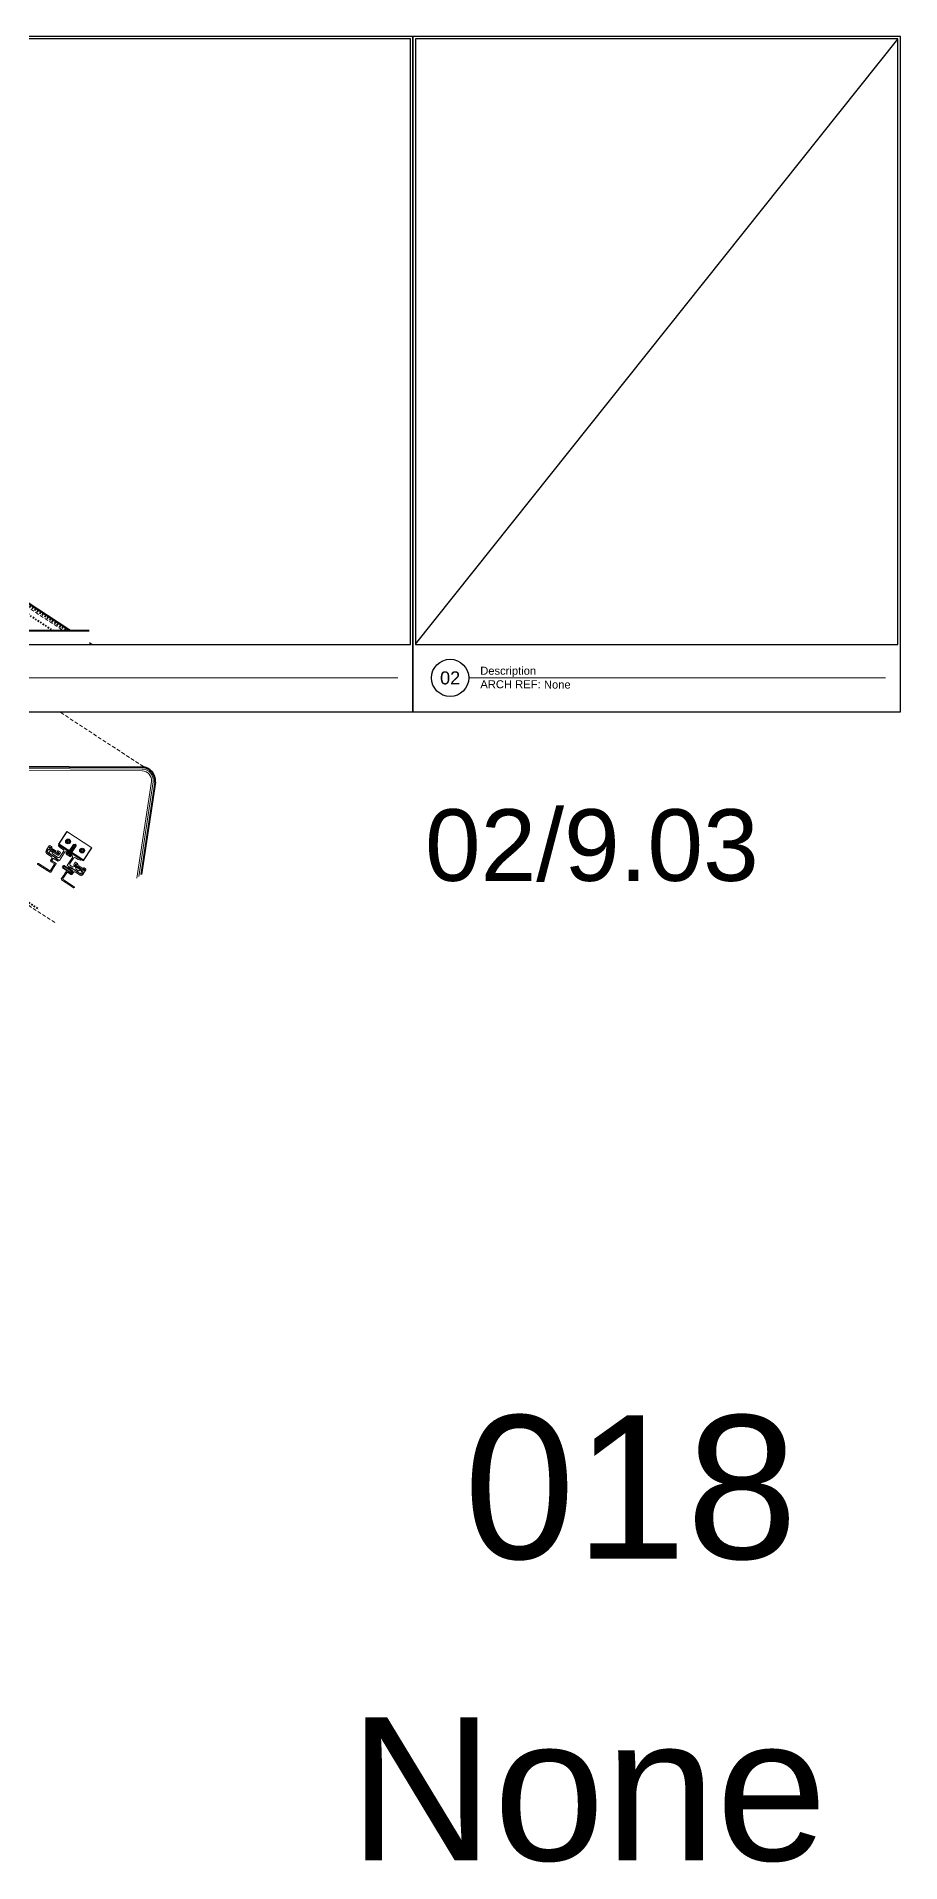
# Model space of a CAD drawing. Header units: inches. Extents: x -301 to 39679, y -468 to 370.
# Drawn here: x 2177.5 to 2235.4, y -76.9 to 45.5 of the extents above; entities that cross this region are included whole.
import ezdxf
from ezdxf.enums import TextEntityAlignment as Align

# ---------------------------------------------------------------- set-up
doc = ezdxf.new("R2010")
doc.units = ezdxf.units.IN
doc.header["$MEASUREMENT"] = 0
for name, pattern in [('DASHED', [0.75, 0.5, -0.25]), ('DASHED2', [0.375, 0.25, -0.125]), ('HIDDEN2', [0.1875, 0.125, -0.0625])]:
    doc.linetypes.add(name, pattern=pattern)
doc.layers.get('Defpoints').update_dxf_attribs({"color": 3})
doc.layers.add('NSE-Border', color=156, linetype='Continuous', plot=False)
doc.layers.add('NSE-Construction', color=86, linetype='Continuous', plot=False)
for name, color, linetype, lineweight in [('NSE-By_Others', 252, 'Continuous', 0), ('NSE-Furring 01', 30, 'Continuous', 18), ('NSE-Notes', 11, 'Continuous', 40), ('NSE-Panels 01', 1, 'Continuous', 40), ('NSE-Title', 51, 'Continuous', 9)]:
    doc.layers.add(name, color=color, linetype=linetype, lineweight=lineweight)
doc.layers.add('NSE-Detail Border', color=7, linetype='Continuous')
doc.layers.add('Wipeouts', color=7, linetype='Continuous')
doc.styles.add('004 - NSSM - Standard', font='arial.ttf', dxfattribs={"height": 0.4})
doc.styles.add('008 - NSSM - Standard', font='arial.ttf', dxfattribs={"height": 0.8})
doc.styles.add('048 - NSSM - Standard', font='arial.ttf', dxfattribs={"height": 4.8})
doc.styles.add('096 - NSSM - Standard', font='arial.ttf', dxfattribs={"height": 9.6})
doc.styles.add('3_0-0_TEXT', font='simplex.shx', dxfattribs={"width": 0.7, "height": 0.375})
doc.dimstyles.new('$$$FASTENER$$$', dxfattribs={"dimtxt": 0.375, "dimasz": 0, "dimexe": 0, "dimexo": 0, "dimgap": 0, "dimtad": 0, "dimtih": 1, "dimtoh": 1, "dimdec": 4, "dimzin": 3, "dimdsep": 46, "dimlunit": 4, "dimtxsty": '3_0-0_TEXT', "dimblk": 'NONE', "dimcen": 0, "dimclrd": 256, "dimclre": 256, "dimclrt": 256, "dimadec": 0, "dimazin": 0, "dimtfac": 0.375, "dimtdec": 4, "dimtofl": 0, "dimtmove": 1, "dimatfit": 3, "dimldrblk": 'NONE', "dimfxl": 1, "dimtolj": 1, "dimtzin": 0, "dimarcsym": 0})

# ---------------------------------------------------------------- blocks, each defined once
blk = doc.blocks.new('*U215')
blk.add_wipeout([(32.646, 1.129), (32.646, 0), (0, 0), (0, 11.312), (32.688, 11.312), (32.688, 0), (32.646, 0), (32.646, 11.271), (0.042, 11.271), (0.042, 1.129)])
at = {"layer": 'Defpoints', "ltscale": 0.0625}
blk.add_lwpolyline([(0.042, 1.129), (32.646, 1.129), (32.646, 11.271), (0.042, 11.271)], close=True, dxfattribs=at)
at = {"layer": 'Defpoints'}
blk.add_circle((0.625, 0.567), 0.312, dxfattribs=at)
at = {"layer": 'NSE-Border', "ltscale": 0.0625}
blk.add_lwpolyline([(0, 0), (32.688, 0), (32.688, 11.312), (0, 11.312)], close=True, dxfattribs=at)
at = {"layer": 'NSE-Title'}
blk.add_line((0.938, 0.567), (32.438, 0.567), dxfattribs=at)
at = {"layer": 'Defpoints', "style": '008 - NSSM - Standard'}
blk.add_attdef('DETAIL_NUMBER', text='', height=0.218, dxfattribs=at).set_placement((0.625, 0.567), align=Align.MIDDLE_CENTER)
at = {"layer": 'NSE-Title', "style": '004 - NSSM - Standard'}
blk.add_text('ARCH REF:', height=0.1341, dxfattribs=at).set_placement((1.636, 0.46), align=Align.MIDDLE_CENTER)
for tag, p in [('DETAIL_DESCRIPTION', (1.129, 0.62)), ('ARCH_REF', (2.197, 0.388))]:
    blk.add_attdef(tag, p, '', height=0.134, dxfattribs=at)
blk = doc.blocks.new('*U3')
blk.add_wipeout([(8.13, 1.129), (8.13, 0), (0, 0), (0, 11.313), (8.172, 11.313), (8.172, 0), (8.13, 0), (8.13, 11.271), (0.042, 11.271), (0.042, 1.129)])
at = {"layer": 'Defpoints', "ltscale": 0.0625}
blk.add_lwpolyline([(0.042, 1.129), (8.13, 1.129), (8.13, 11.271), (0.042, 11.271)], close=True, dxfattribs=at)
at = {"layer": 'Defpoints'}
blk.add_circle((0.625, 0.567), 0.312, dxfattribs=at)
at = {"layer": 'NSE-Border', "ltscale": 0.0625}
blk.add_lwpolyline([(0, 0), (8.172, 0), (8.172, 11.313), (0, 11.313)], close=True, dxfattribs=at)
at = {"layer": 'NSE-Title'}
blk.add_line((0.938, 0.567), (7.922, 0.567), dxfattribs=at)
at = {"layer": 'Defpoints', "style": '008 - NSSM - Standard'}
blk.add_attdef('DETAIL_NUMBER', text='', height=0.218, dxfattribs=at).set_placement((0.625, 0.567), align=Align.MIDDLE_CENTER)
at = {"layer": 'NSE-Title', "style": '004 - NSSM - Standard'}
blk.add_text('ARCH REF:', height=0.1341, dxfattribs=at).set_placement((1.636, 0.46), align=Align.MIDDLE_CENTER)
for tag, p in [('DETAIL_DESCRIPTION', (1.129, 0.62)), ('ARCH_REF', (2.197, 0.388))]:
    blk.add_attdef(tag, p, '', height=0.134, dxfattribs=at)
blk = doc.blocks.new('*U110')
at = {"linetype": 'Continuous'}
blk.add_lwpolyline([(0.64, -1.54), (0.77, -1.54, 0.414214), (0.9, -1.41), (0.9, -1.04, -0.414214), (1, -0.94), (1.11, -0.94, 0.414214), (1.2, -0.84), (1.2, -0.62, -0.414214), (1.25, -0.57), (1.71, -0.57, -0.414214), (1.76, -0.62), (1.76, -1.5, 1), (1.84, -1.5), (1.84, -1.12, 0.302776), (1.83, -1.1, -0.666667), (1.83, -1.08, 0.666667), (1.83, -1.04, -0.666667), (1.83, -1.02, 0.666667), (1.83, -0.98, -0.666667), (1.83, -0.96, 0.666667), (1.83, -0.92, -0.666667), (1.83, -0.9, 0.666667), (1.83, -0.86, -0.666667), (1.83, -0.84, 0.666667), (1.83, -0.8, -0.666667), (1.83, -0.78, 0.666667), (1.83, -0.74, -0.666667), (1.83, -0.72, 0.302776), (1.84, -0.7), (1.84, -0.54, 0.198912), (1.83, -0.53), (1.8, -0.49, 0.198912), (1.79, -0.49), (1.65, -0.49, 0.302776), (1.64, -0.5, -0.666667), (1.61, -0.5, 0.666667), (1.58, -0.5, -0.666667), (1.55, -0.5, 0.666667), (1.52, -0.5, -0.666667), (1.49, -0.5, 0.666667), (1.46, -0.5, -0.666667), (1.43, -0.5, 0.666667), (1.4, -0.5, -0.666667), (1.37, -0.5, 0.666667), (1.34, -0.5, -0.666667), (1.31, -0.5, 0.666667), (1.28, -0.5, -0.666667), (1.25, -0.5, 0.666667), (1.22, -0.5, -0.666667), (1.19, -0.5, 0.302776), (1.17, -0.49), (1.14, -0.49, 0.414214), (1.12, -0.5), (1.12, -0.84, -0.414214), (1.11, -0.86), (0.95, -0.86, -0.414214), (0.93, -0.84), (0.93, -0.58, 0.045635), (0.93, -0.58), (0.92, -0.5, 0.832406), (0.88, -0.5), (0.82, -0.84, 0.045635), (0.82, -0.85), (0.82, -1.41, -0.414214), (0.77, -1.46), (0.64, -1.46, -0.414214), (0.59, -1.41), (0.59, -0.86, 0.01996), (0.59, -0.86), (0.58, -0.72, 0.391021), (0.53, -0.67), (0.35, -0.67, 0.414214), (0.34, -0.69), (0.34, -0.85, 1), (0.42, -0.85), (0.42, -0.77, -0.414214), (0.43, -0.75), (0.5, -0.75, -0.414214), (0.51, -0.77), (0.51, -1.09, 0.262938), (0.52, -1.1, -0.564932), (0.52, -1.13, 0.262938), (0.51, -1.14), (0.51, -1.45, -0.414214), (0.5, -1.46), (0.43, -1.46, -0.414214), (0.42, -1.45), (0.42, -1.38, 1), (0.34, -1.38), (0.34, -1.49, 0.414214), (0.39, -1.54), (0.71, -1.54)], format="xyb", dxfattribs=at)
at = {"linetype": 'DASHED', "lineweight": 0, "transparency": 16777216}
blk.add_lwpolyline([(0.5, -0.77), (0.5, -1.45), (0.43, -1.45), (0.43, -0.77)], close=True, dxfattribs=at)
blk = doc.blocks.new('*U158')
at = {"transparency": 16777216}
blk.add_lwpolyline([(0.8, -0.62), (0.81, -0.62), (0.8, -0.63), (0.81, -0.64), (0.8, -0.65), (0.81, -0.65), (0.8, -0.66), (0.81, -0.67), (0.8, -0.68), (0.81, -0.68), (0.8, -0.69), (0.81, -0.7), (0.8, -0.71), (0.81, -0.71), (0.8, -0.72), (0.81, -0.73), (0.8, -0.74), (0.81, -0.74), (0.8, -0.75), (0.81, -0.76), (0.8, -0.77), (0.81, -0.77), (0.8, -0.78), (0.81, -0.79), (0.8, -0.8), (0.81, -0.8), (0.8, -0.81), (0.81, -0.82), (0.8, -0.83), (0.81, -0.83), (0.8, -0.84), (0.81, -0.85), (0.8, -0.86), (0.81, -0.86), (0.8, -0.87), (0.81, -0.88), (0.8, -0.89), (0.81, -0.89), (0.8, -0.9), (0.81, -0.91), (0.8, -0.92), (0.81, -0.92), (0.8, -0.93), (0.81, -0.94), (0.8, -0.95), (0.81, -0.95), (0.8, -0.96), (0.81, -0.97), (0.8, -0.98), (0.81, -0.98), (0.8, -0.99), (0.81, -1), (0.8, -1.01), (0.81, -1.01), (0.8, -1.02), (0.81, -1.03), (0.8, -1.04), (0.81, -1.04), (0.8, -1.05), (0.81, -1.06), (0.8, -1.07), (0.81, -1.07), (0.8, -1.08), (0.81, -1.09), (0.8, -1.1), (0.81, -1.1), (0.8, -1.11), (0.81, -1.12), (0.8, -1.13), (0.81, -1.13), (0.8, -1.14), (0.81, -1.15), (0.8, -1.16), (0.81, -1.16), (0.81, -1.19), (0.79, -1.35, -0.383421), (0.76, -1.37), (0.72, -1.37, -0.918526), (0.68, -1.18, 0.337188), (0.72, -1.13), (0.72, -0.95, 0.337188), (0.68, -0.9, -0.760886), (0.68, -0.71, 0.337188), (0.72, -0.66), (0.72, -0.5, 0.414214), (0.62, -0.4), (0.19, -0.4, 0.414214), (0.09, -0.5), (0.09, -0.71), (0.05, -0.88, -0.900068), (0, -0.87), (0, -0.01, 1), (0, 0.01), (0, 0.87, -0.900068), (0.05, 0.88), (0.09, 0.71), (0.09, 0.5, 0.414214), (0.19, 0.4), (0.62, 0.4, 0.414214), (0.72, 0.5), (0.72, 0.84, 1), (0.72, 0.86), (0.72, 0.87, 1), (0.72, 0.89), (0.72, 0.94, 0.337188), (0.68, 0.99, -0.873386), (0.71, 1.19), (0.76, 1.19, -0.383421), (0.79, 1.16), (0.81, 1), (0.81, 0.51), (0.84, 0.51), (0.84, 0.4), (0.83, 0.31), (0.19, 0.31, 0.414214), (0.09, 0.21), (0.09, 0.01, 1), (0.09, -0.01), (0.09, -0.21, 0.414214), (0.19, -0.31), (0.83, -0.31), (0.84, -0.4), (0.84, -0.51), (0.81, -0.51), (0.81, -0.55), (0.8, -0.56), (0.81, -0.56), (0.8, -0.57), (0.81, -0.58), (0.8, -0.59), (0.81, -0.59), (0.8, -0.6), (0.81, -0.61)], format="xyb", close=True, dxfattribs=at)
blk = doc.blocks.new('_None')
blk = doc.blocks.new('Bolt Head')
blk.add_lwpolyline([(0.25, 0), (0.12, 0.22), (-0.12, 0.22), (-0.25, 0), (-0.12, -0.22), (0.12, -0.22)], close=True)
for radius in [0.312, 0.125]:
    blk.add_circle((0, 0), radius)
blk = doc.blocks.new('*U49')
at = {"linetype": 'Continuous'}
blk.add_lwpolyline([(0.64, 1.54), (0.77, 1.54, -0.414214), (0.9, 1.41), (0.9, 1.04, 0.414214), (1, 0.94), (1.11, 0.94, -0.414214), (1.2, 0.84), (1.2, 0.62, 0.414214), (1.25, 0.57), (1.71, 0.57, 0.414214), (1.76, 0.62), (1.76, 1.5, -1), (1.84, 1.5), (1.84, 1.12, -0.302776), (1.83, 1.1, 0.666667), (1.83, 1.08, -0.666667), (1.83, 1.04, 0.666667), (1.83, 1.02, -0.666667), (1.83, 0.98, 0.666667), (1.83, 0.96, -0.666667), (1.83, 0.92, 0.666667), (1.83, 0.9, -0.666667), (1.83, 0.86, 0.666667), (1.83, 0.84, -0.666667), (1.83, 0.8, 0.666667), (1.83, 0.78, -0.666667), (1.83, 0.74, 0.666667), (1.83, 0.72, -0.302776), (1.84, 0.7), (1.84, 0.54, -0.198912), (1.83, 0.53), (1.8, 0.49, -0.198912), (1.79, 0.49), (1.65, 0.49, -0.302776), (1.64, 0.5, 0.666667), (1.61, 0.5, -0.666667), (1.58, 0.5, 0.666667), (1.55, 0.5, -0.666667), (1.52, 0.5, 0.666667), (1.49, 0.5, -0.666667), (1.46, 0.5, 0.666667), (1.43, 0.5, -0.666667), (1.4, 0.5, 0.666667), (1.37, 0.5, -0.666667), (1.34, 0.5, 0.666667), (1.31, 0.5, -0.666667), (1.28, 0.5, 0.666667), (1.25, 0.5, -0.666667), (1.22, 0.5, 0.666667), (1.19, 0.5, -0.302776), (1.17, 0.49), (1.14, 0.49, -0.414214), (1.12, 0.5), (1.12, 0.84, 0.414214), (1.11, 0.86), (0.95, 0.86, 0.414214), (0.93, 0.84), (0.93, 0.58, -0.045635), (0.93, 0.58), (0.92, 0.5, -0.832406), (0.88, 0.5), (0.82, 0.84, -0.045635), (0.82, 0.85), (0.82, 1.41, 0.414214), (0.77, 1.46), (0.64, 1.46, 0.414214), (0.59, 1.41), (0.59, 0.86, -0.01996), (0.59, 0.86), (0.58, 0.72, -0.391021), (0.53, 0.67), (0.35, 0.67, -0.414214), (0.34, 0.69), (0.34, 0.85, -1), (0.42, 0.85), (0.42, 0.77, 0.414214), (0.43, 0.75), (0.5, 0.75, 0.414214), (0.51, 0.77), (0.51, 1.09, -0.262938), (0.52, 1.1, 0.564932), (0.52, 1.13, -0.262938), (0.51, 1.14), (0.51, 1.45, 0.414214), (0.5, 1.46), (0.43, 1.46, 0.414214), (0.42, 1.45), (0.42, 1.38, -1), (0.34, 1.38), (0.34, 1.49, -0.414214), (0.39, 1.54), (0.71, 1.54)], format="xyb", dxfattribs=at)
at = {"linetype": 'DASHED', "lineweight": 0, "transparency": 16777216}
blk.add_lwpolyline([(0.5, 0.77), (0.5, 1.45), (0.43, 1.45), (0.43, 0.77)], close=True, dxfattribs=at)
blk = doc.blocks.new('*U220')
blk.add_wipeout([(-9.31, 0), (-0.31, 0), (-0.11, 0.57), (0.11, -0.57), (0.38, 0), (9.38, 0), (9.38, -4.66), (-9.32, -4.63)]).dxf.layer = 'Wipeouts'
blk.add_lwpolyline([(9.38, 0), (0.38, 0), (0.11, -0.57), (-0.11, 0.57), (-0.31, 0), (-9.31, 0)])
blk = doc.blocks.new('*U127')
for p, q in [((-0.06, 0.09), (0.03, 0.09)), ((-0.06, -0.09), (0.03, -0.09))]:
    blk.add_line(p, q)
for points in [[(0.03, 0.18), (-0.06, 0.18, 0.414214), (-0.07, 0.17), (-0.07, -0.17, 0.414214), (-0.06, -0.18), (0.03, -0.18)], [(-0.07, 0.1, 0.414214), (-0.06, 0.09, 0.414214), (-0.07, 0.08)], [(-0.07, -0.08, 0.414214), (-0.06, -0.09, 0.414214), (-0.07, -0.1)]]:
    blk.add_lwpolyline(points, format="xyb")
blk.add_lwpolyline([(0.05, 0.2), (0.03, 0.2), (0.03, -0.2), (0.05, -0.2)], close=True)
for points in [[(0.05, 0.08), (0.72, 0.08), (0.8, 0), (0.72, -0.08), (0.05, -0.08), (0.05, 0.08)], [(0.72, 0.08), (0.56, 0.05), (0.52, 0), (0.56, -0.05), (0.72, -0.08)], [(0.56, 0.05), (0.8, 0)]]:
    blk.add_leader(points, dimstyle='$$$FASTENER$$$')
at = {"has_arrowhead": 0}
for points in [[(0.08, 0.08), (0.09, 0.11), (0.14, -0.11), (0.15, -0.08)], [(0.14, 0.08), (0.15, 0.11), (0.21, -0.11), (0.21, -0.08)], [(0.2, 0.08), (0.21, 0.11), (0.27, -0.11), (0.28, -0.08)], [(0.27, 0.08), (0.27, 0.11), (0.33, -0.11), (0.34, -0.08)], [(0.33, 0.08), (0.34, 0.11), (0.39, -0.11), (0.4, -0.08)], [(0.39, 0.08), (0.4, 0.11), (0.46, -0.11), (0.46, -0.08)], [(0.45, 0.08), (0.46, 0.11), (0.52, -0.11), (0.53, -0.08)], [(0.05, 0), (0.08, -0.11), (0.09, -0.08)]]:
    blk.add_leader(points, dimstyle='$$$FASTENER$$$', dxfattribs=at)

msp = doc.modelspace()

# ---------------------------------------------------------------- linework, layer by layer
at = {"color": 0, "linetype": 'Continuous', "lineweight": 0, "extrusion": (3.20393e-20, 1, -1.2238e-14)}
for p, q in [((2178.94675, -10.02874), (2178.94609, -10.02826)), ((2179.36572, -10.30161), (2179.36506, -10.30114)), ((2184.48971, -10.66028), (2184.49043, -10.66065))]:
    msp.add_line(p, q, dxfattribs=at)
at = {"layer": 'NSE-By_Others', "linetype": 'DASHED2', "extrusion": (3.20393e-20, 1, -1.2238e-14)}
for p, q in [((2186.3951, 1.02263), (2131.36503, 37.07568)), ((2185.27714, -3.8371), (2129.70732, 32.44773)), ((2178.71639, -13.88481), (2126.52173, 20.19617))]:
    msp.add_line(p, q, dxfattribs=at)
at = {"layer": 'NSE-By_Others', "linetype": 'Continuous', "extrusion": (3.20393e-20, 1, -1.2238e-14)}
for p, q in [((2173.31863, -3.55028), (2184.5622, -3.58799)), ((2173.17341, -3.6748), (2184.56179, -3.71299)), ((2185.17768, -4.43132), (2184.19926, -10.90931)), ((2185.30128, -4.44999), (2184.34449, -10.7848))]:
    msp.add_line(p, q, dxfattribs=at)
at = {"layer": 'NSE-By_Others', "linetype": 'Continuous'}
for radius in [0.75, 0.625]:
    msp.add_arc((2184.55969, -4.33798), radius, 351.411141, 89.8078584, dxfattribs=at)
at = {"layer": 'NSE-Construction'}
msp.add_line((2202.87438, 4.7672), (2235.22669, 45.33241), dxfattribs=at)
for points in [[(2179.50228, -7.7837), (2178.95925, -8.61746), (2180.63514, -9.70897), (2181.17817, -8.87521)], [(2178.9729, -8.59651), (2180.64879, -9.68802)]]:
    msp.add_lwpolyline(points, dxfattribs=at)
at = {"layer": 'NSE-Furring 01'}
msp.add_lwpolyline([(2179.50228, -7.7837), (2181.17817, -8.87521)], dxfattribs=at)
at = {"layer": 'NSE-Panels 01', "color": 9, "linetype": 'HIDDEN2', "ltscale": 0.25, "extrusion": (3.20393e-20, 1, -1.2238e-14)}
for p, q in [((2186.4636, 1.12718), (2131.40233, 37.20068)), ((2186.18959, 0.70895), (2131.25313, 36.70068)), ((2126.42788, 20.55573), (2177.62384, -12.9854))]:
    msp.add_line(p, q, dxfattribs=at)
at = {"layer": 'NSE-Panels 01', "extrusion": (3.20393e-20, 1, -1.2238e-14)}
for p, q in [((2186.5321, 1.23174), (2131.43959, 37.3257)), ((2173.46385, -3.42577), (2184.56264, -3.46299)), ((2185.42488, -4.46866), (2184.48971, -10.66028))]:
    msp.add_line(p, q, dxfattribs=at)
at = {"layer": 'NSE-Panels 01'}
msp.add_lwpolyline([(2179.24973, -10.18376), (2179.31795, -10.07901), (2179.857, -10.4321), (2179.78878, -10.53684)], close=True, dxfattribs=at)
msp.add_arc((2184.55969, -4.33798), 0.875, 351.411141, 89.8078584, dxfattribs=at)

# ---------------------------------------------------------------- block references
at = {"layer": 'NSE-Construction'}
for p, xscale, yscale, zscale, rotation in [((2179.59965, -8.44084), 0.5000000000000001, 0.5000000000000001, 0.5000000000000001, 114.4209895767726), ((2180.53641, -9.05393), 0.5000000000000002, 0.5000000000000002, 0.5000000000000002, 294.4209895767726)]:
    msp.add_blockref('Bolt Head', p, dxfattribs=dict(at, xscale=xscale, yscale=yscale, zscale=zscale, rotation=rotation))
at = {"layer": 'NSE-Construction', "rotation": 56.92370058426178}
msp.add_blockref('*U127', (2179.64953, -9.30167), dxfattribs=at)
at = {"layer": 'NSE-Furring 01', "xscale": -1, "rotation": 56.92370058426182}
for name, p in [('*U158', (2179.72668, -9.18292)), ('*U49', (2179.83301, -9.26039)), ('*U110', (2179.70818, -9.18041))]:
    msp.add_blockref(name, p, dxfattribs=at)

# ---------------------------------------------------------------- texts
at = {"layer": 'Defpoints'}
for s, width, gutter_width, insert, char_height, attachment_point, style in [('02/9.03', 15.7513444, 2, (2214.70678, -6.28629), 4.8, 2, '048 - NSSM - Standard'), ('018', 16.3938227, 0.5, (2217.31041, -51.7797), 9.6, 5, '096 - NSSM - Standard')]:
    msp.add_mtext_dynamic_manual_height_columns(s, width=width, gutter_width=gutter_width, heights=[0], dxfattribs=dict(at, insert=insert, char_height=char_height, attachment_point=attachment_point, style=style))
at = {"layer": 'NSE-Title', "insert": (2214.45678, -72), "char_height": 9.6, "width": 31.6499699, "attachment_point": 5, "style": '096 - NSSM - Standard'}
msp.add_mtext('None', dxfattribs=at)

# ---------------------------------------------------------------- next in the draw order: block references
at = {"layer": 'NSE-Detail Border', "xscale": 4, "yscale": 4, "zscale": 4}
msp.add_blockref('*U3', (2202.70678, 0.25), dxfattribs=at).add_auto_attribs({'DETAIL_DESCRIPTION': 'Description', 'ARCH_REF': 'None', 'DETAIL_NUMBER': '02'})
at = {"layer": 'NSE-Notes'}
msp.add_blockref('*U220', (2171.64068, 5.67381), dxfattribs=at)

# ---------------------------------------------------------------- next in the draw order: block references
at = {"layer": 'NSE-Detail Border', "xscale": 4, "yscale": 4, "zscale": 4}
msp.add_blockref('*U215', (2071.95638, 0.25), dxfattribs=at).add_auto_attribs({'DETAIL_DESCRIPTION': 'Section - Metal Panels at Landing', 'ARCH_REF': 'None', 'DETAIL_NUMBER': '01'})

doc.saveas('drawing.dxf')
